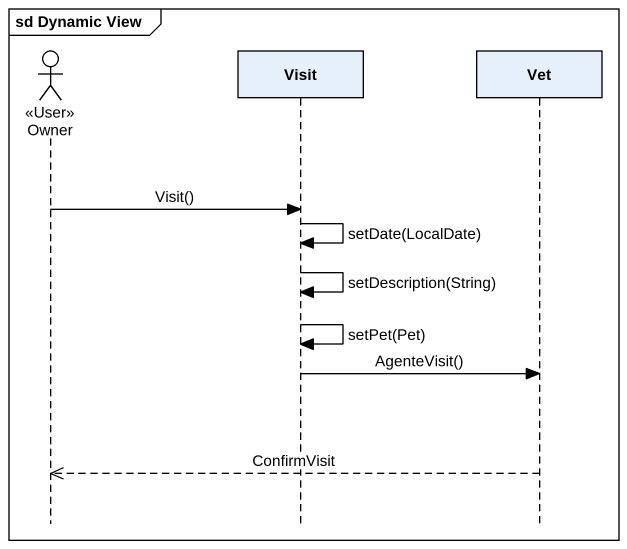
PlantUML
@startuml
mainframe sd Dynamic View
hide footbox
actor Owner <<User>>
participant Visit
participant Vet

Owner -> Visit : Visit()
Visit -> Visit : setDate(LocalDate)
Visit -> Visit : setDescription(String)
Visit -> Visit : setPet(Pet)
Visit -> Vet : AgenteVisit()
Vet -->> Owner : ConfirmVisit
@enduml
